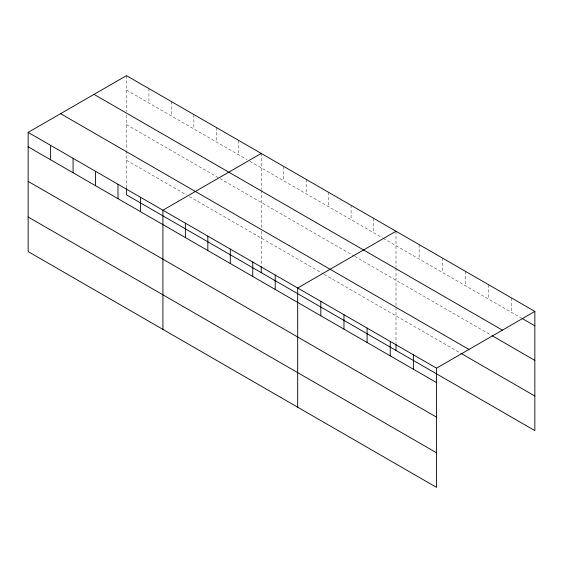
<?xml version="1.0" encoding="UTF-8"?>
<svg xmlns="http://www.w3.org/2000/svg" width="563" height="563" viewBox="0 0 563 563"><rect width="100%" height="100%" fill="white"/><g stroke="black" fill="none" stroke-linecap="round" stroke-linejoin="round"><path stroke-width="0.42" stroke-dasharray="2.81 2.11" d="M126.471 90.045L247.009 159.639M250.007 161.363L382.523 237.875M383.276 238.304L521.415 318.06M126.471 124.62L219.31 178.225M220.056 178.654L354.078 256.024M354.824 256.461L491.555 335.4M126.471 160.251L186.367 194.826M189.365 196.557L323.38 273.935M324.126 274.364L460.203 352.924M511.711 298.045L511.711 312.458M488.564 284.688L488.564 299.094M465.425 271.324L465.425 285.737M442.286 257.967L442.286 272.372M419.139 244.602L419.139 259.015M396 231.245L396 267.263M396 268.129L396 343.521M373.543 218.275L373.543 232.688M351.08 205.305L351.08 219.718M328.616 192.342L328.616 206.755M306.159 179.372L306.159 193.785M283.696 166.402L283.696 180.814M261.239 153.439L261.239 189.464M261.239 190.322L261.239 227.874M261.239 231.266L261.239 265.715M238.775 140.469L238.775 154.881M216.312 127.498L216.312 141.911M193.855 114.535L193.855 128.948M171.391 101.565L171.391 115.978M148.935 88.602L148.935 103.008M126.471 75.632L126.471 111.657M126.471 115.112L126.471 150.068M126.471 150.919L126.471 187.915"/><path stroke-width="0.84" d="M28.15 132.396L436.529 368.174L436.529 487.368L28.15 251.591L28.15 132.396L126.471 75.632L534.85 311.409L534.85 430.604L126.471 194.826L126.471 188.774M261.239 153.439L162.918 210.203L162.918 329.397M396 231.245L297.679 288.01L297.679 407.204M436.529 368.174L534.85 311.409M522.161 318.489L534.85 325.815M94.028 94.366L502.407 330.136M492.301 335.829L534.85 360.397M60.593 113.663L468.972 349.44M460.949 353.353L534.85 396.021M28.15 146.809L436.529 382.587M28.15 181.385L436.529 417.162M28.15 217.015L436.529 452.793M413.39 354.81L413.39 369.222M396 344.387L396 350.439M390.243 341.452L390.243 355.865M367.104 328.088L367.104 342.501M343.965 314.731L343.965 329.144M320.819 301.367L320.819 315.78M275.216 275.04L275.216 289.452M261.239 266.581L261.239 272.633M252.759 262.076L252.759 276.482M230.295 249.106L230.295 263.519M207.838 236.136L207.838 250.549M185.375 223.173L185.375 237.579M140.454 197.233L140.454 211.646M117.991 184.27L117.991 198.676M95.534 171.3L95.534 185.713M73.07 158.33L73.07 172.742M50.614 145.367L50.614 159.779"/></g></svg>
